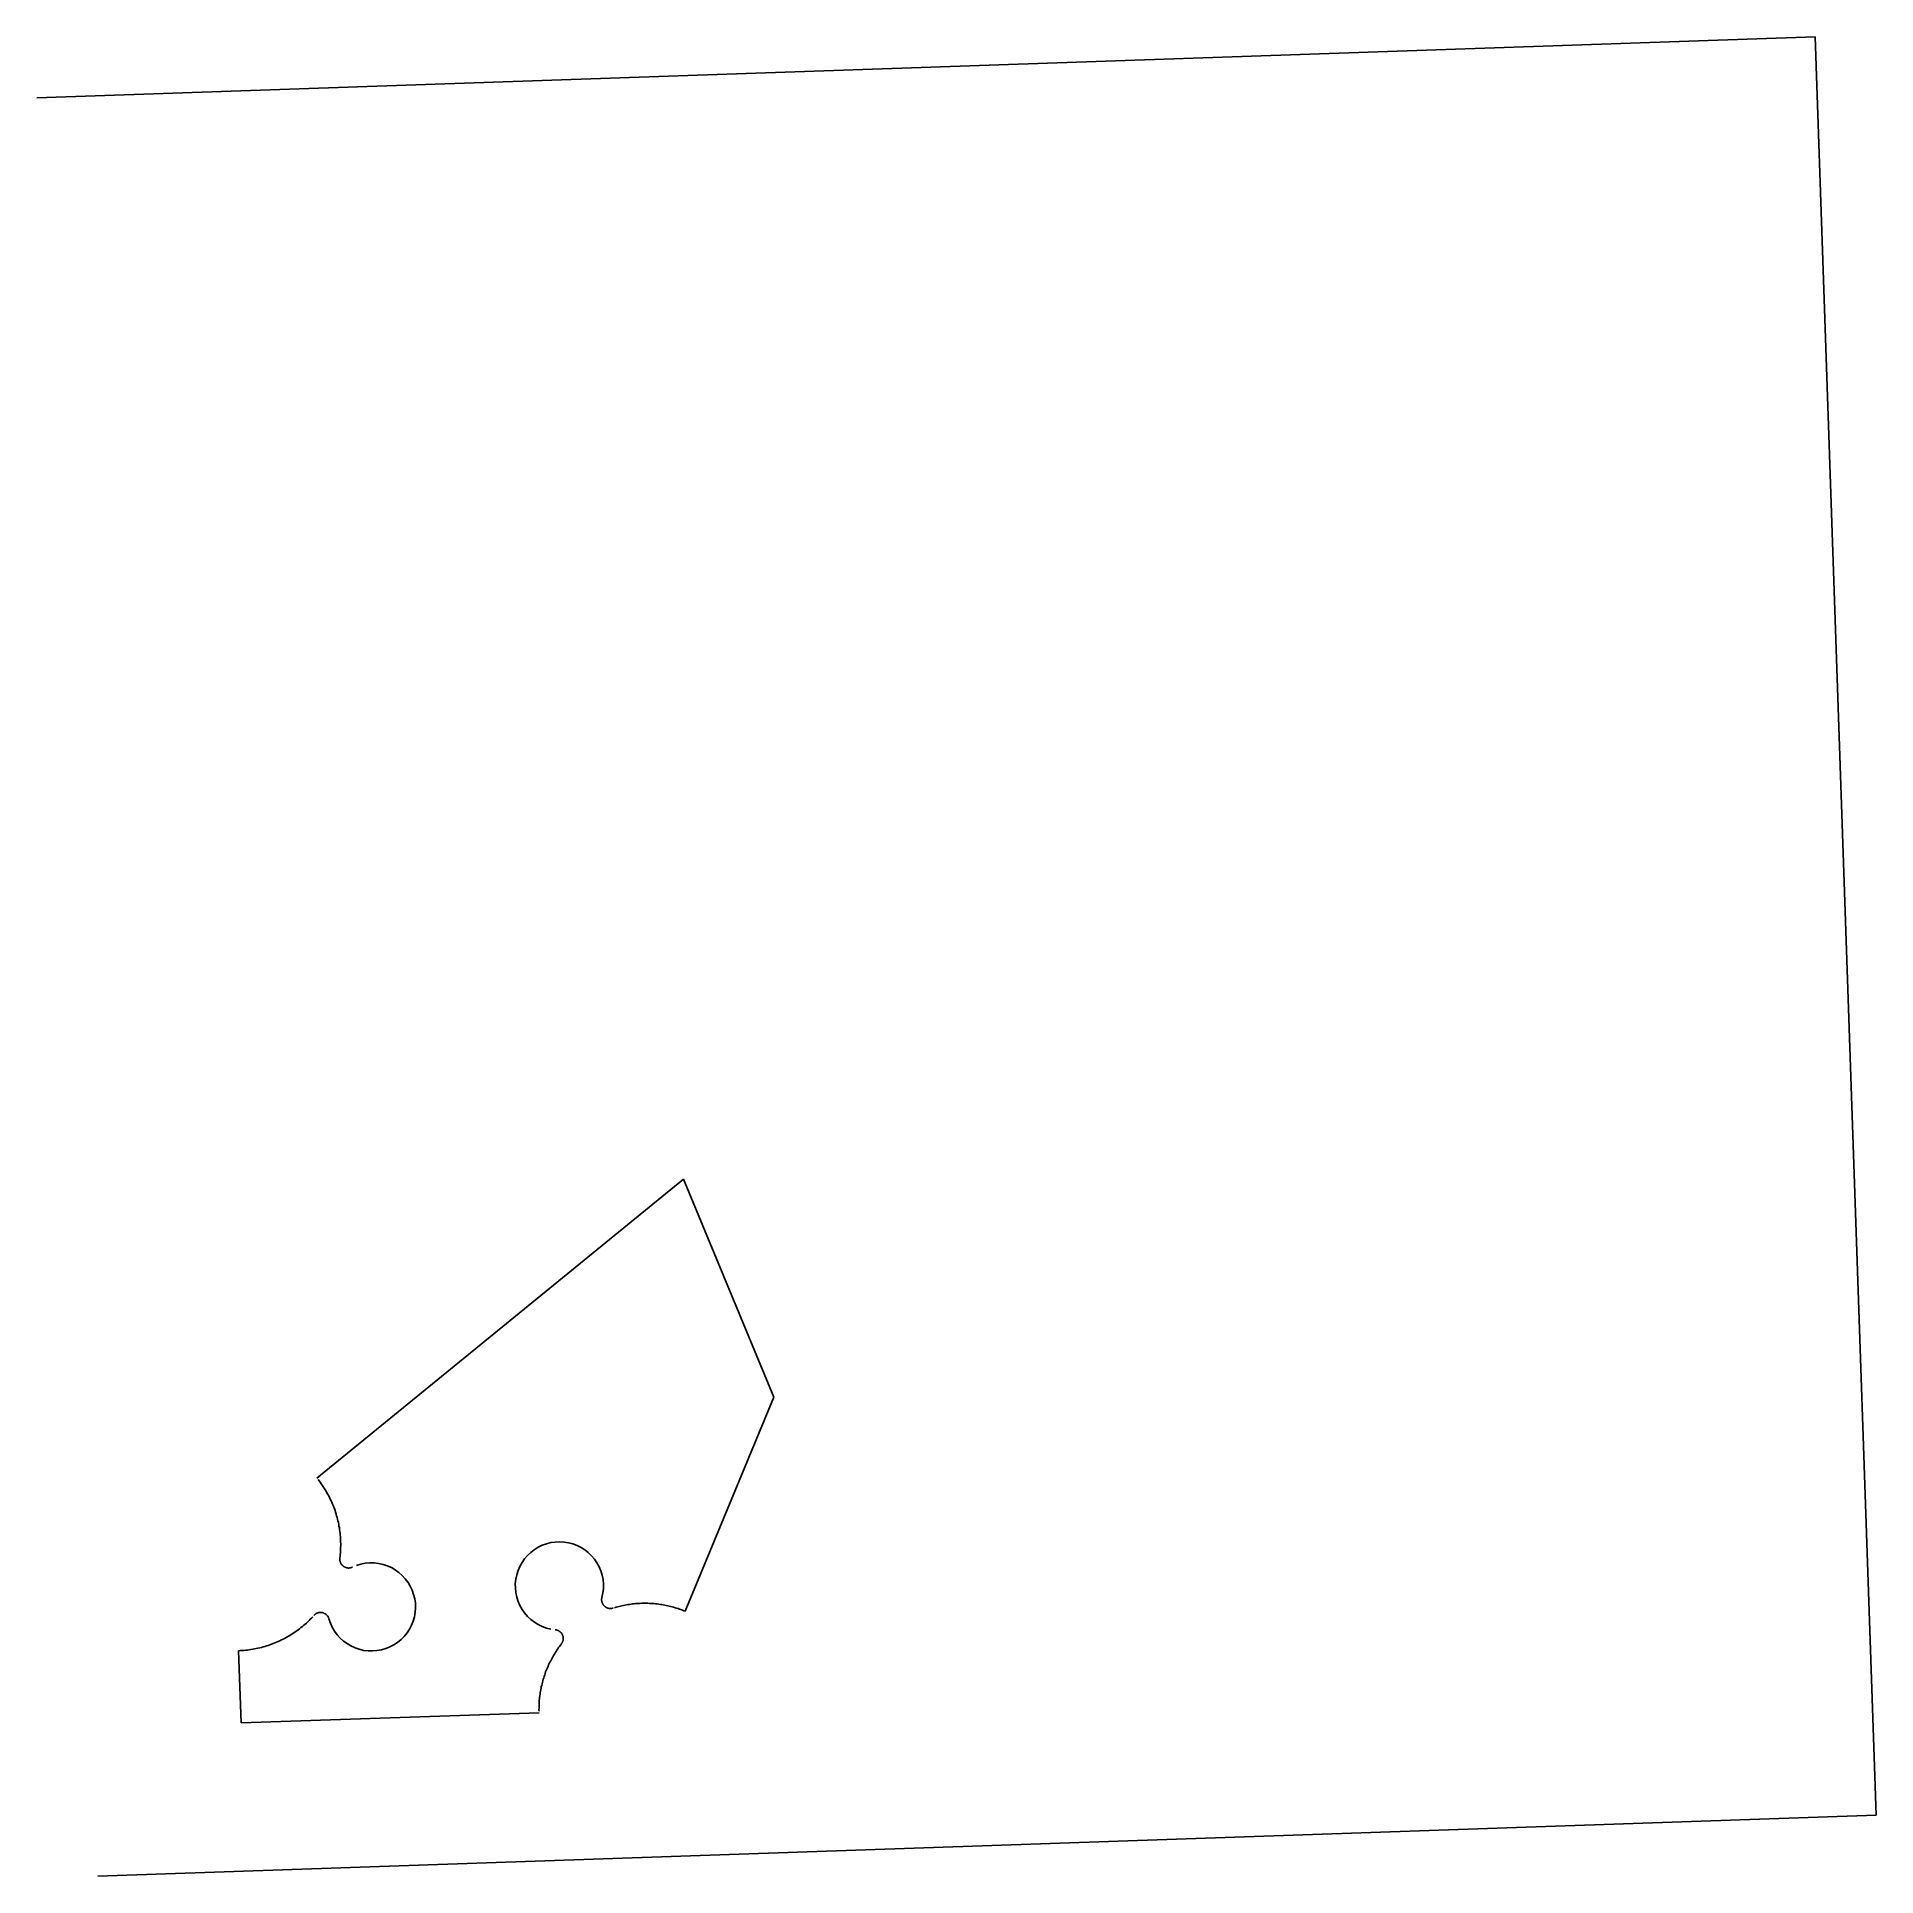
# Model space of a CAD drawing. Header units: metres. Extents: x -1.04 to 1.04, y -1.04 to 1.04.
import ezdxf

# ---------------------------------------------------------------- set-up
doc = ezdxf.new("R2010")
doc.units = ezdxf.units.M

msp = doc.modelspace()

# ---------------------------------------------------------------- linework, layer by layer
at = {"layer": 'Polygon'}
for p, q in [((0.9738, 1.0432), (-1.0432, 0.9738)), ((1.0432, -0.9738), (0.9738, 1.0432)), ((-0.3096, -0.2525), (-0.7254, -0.5916)), ((-0.2071, -0.5), (-0.3096, -0.2525)), ((-0.3076, -0.7427), (-0.2071, -0.5)), ((-0.7229, -0.5948), (-0.7242, -0.5932)), ((-0.7217, -0.5964), (-0.7229, -0.5948)), ((-0.7205, -0.5981), (-0.7217, -0.5964)), ((-0.7194, -0.5997), (-0.7205, -0.5981)), ((-0.7183, -0.6014), (-0.7194, -0.5997)), ((-0.7172, -0.6031), (-0.7183, -0.6014)), ((-0.7161, -0.6048), (-0.7172, -0.6031)), ((-0.7151, -0.6065), (-0.7161, -0.6048)), ((-0.714, -0.6083), (-0.7151, -0.6065)), ((-0.7131, -0.6101), (-0.714, -0.6083)), ((-0.7121, -0.6118), (-0.7131, -0.6101)), ((-0.7112, -0.6136), (-0.7121, -0.6118)), ((-0.7103, -0.6154), (-0.7112, -0.6136)), ((-0.7094, -0.6173), (-0.7103, -0.6154)), ((-0.7086, -0.6191), (-0.7094, -0.6173)), ((-0.7078, -0.621), (-0.7086, -0.6191)), ((-0.707, -0.6228), (-0.7078, -0.621)), ((-0.7063, -0.6247), (-0.707, -0.6228)), ((-0.7056, -0.6266), (-0.7063, -0.6247)), ((-0.7049, -0.6285), (-0.7056, -0.6266)), ((-0.7043, -0.6304), (-0.7049, -0.6285)), ((-0.7037, -0.6324), (-0.7043, -0.6304)), ((-0.7031, -0.6343), (-0.7037, -0.6324)), ((-0.7026, -0.6363), (-0.7031, -0.6343)), ((-0.7021, -0.6382), (-0.7026, -0.6363)), ((-0.7016, -0.6402), (-0.7021, -0.6382)), ((-0.7011, -0.6421), (-0.7016, -0.6402)), ((-0.7007, -0.6441), (-0.7011, -0.6421)), ((-0.7004, -0.6461), (-0.7007, -0.6441)), ((-0.7, -0.6481), (-0.7004, -0.6461)), ((-0.6997, -0.6501), (-0.7, -0.6481)), ((-0.6994, -0.6521), (-0.6997, -0.6501)), ((-0.6992, -0.6541), (-0.6994, -0.6521)), ((-0.699, -0.6561), (-0.6992, -0.6541)), ((-0.6988, -0.6581), (-0.699, -0.6561)), ((-0.6987, -0.6601), (-0.6988, -0.6581)), ((-0.6986, -0.6622), (-0.6987, -0.6601)), ((-0.6985, -0.6642), (-0.6986, -0.6622)), ((-0.6984, -0.6662), (-0.6985, -0.6642)), ((-0.6984, -0.6682), (-0.6984, -0.6662)), ((-0.4652, -0.6661), (-0.47, -0.6678)), ((-0.4603, -0.6648), (-0.4652, -0.6661)), ((-0.4553, -0.6641), (-0.4603, -0.6648)), ((-0.4502, -0.6638), (-0.4553, -0.6641)), ((-0.4451, -0.6641), (-0.4502, -0.6638)), ((-0.4401, -0.6649), (-0.4451, -0.6641)), ((-0.4352, -0.6662), (-0.4401, -0.6649)), ((-0.4304, -0.668), (-0.4352, -0.6662)), ((-0.6994, -0.6823), (-0.6991, -0.6803)), ((-0.6994, -0.6832), (-0.6994, -0.6828)), ((-0.6994, -0.6837), (-0.6994, -0.6832)), ((-0.6994, -0.6841), (-0.6994, -0.6837)), ((-0.6994, -0.6846), (-0.6994, -0.6841)), ((-0.6993, -0.685), (-0.6994, -0.6846)), ((-0.6993, -0.6854), (-0.6993, -0.685)), ((-0.6992, -0.6859), (-0.6993, -0.6854)), ((-0.6991, -0.6863), (-0.6992, -0.6859)), ((-0.6991, -0.6803), (-0.6989, -0.6783)), ((-0.6989, -0.6867), (-0.6991, -0.6863)), ((-0.6989, -0.6783), (-0.6988, -0.6763)), ((-0.6988, -0.6871), (-0.6989, -0.6867)), ((-0.6988, -0.6763), (-0.6986, -0.6743)), ((-0.6986, -0.6876), (-0.6988, -0.6871)), ((-0.6986, -0.6743), (-0.6985, -0.6723)), ((-0.6984, -0.688), (-0.6986, -0.6876)), ((-0.6985, -0.6702), (-0.6984, -0.6682)), ((-0.6985, -0.6723), (-0.6985, -0.6702)), ((-0.6982, -0.6884), (-0.6984, -0.688)), ((-0.698, -0.6887), (-0.6982, -0.6884)), ((-0.6706, -0.6882), (-0.6756, -0.6892)), ((-0.6655, -0.6878), (-0.6706, -0.6882)), ((-0.6604, -0.6878), (-0.6655, -0.6878)), ((-0.6554, -0.6884), (-0.6604, -0.6878)), ((-0.6504, -0.6895), (-0.6554, -0.6884)), ((-0.4928, -0.6874), (-0.4953, -0.6918)), ((-0.4899, -0.6832), (-0.4928, -0.6874)), ((-0.4866, -0.6794), (-0.4899, -0.6832)), ((-0.4829, -0.6759), (-0.4866, -0.6794)), ((-0.4789, -0.6728), (-0.4829, -0.6759)), ((-0.4746, -0.6701), (-0.4789, -0.6728)), ((-0.47, -0.6678), (-0.4746, -0.6701)), ((-0.4259, -0.6703), (-0.4304, -0.668)), ((-0.4216, -0.673), (-0.4259, -0.6703)), ((-0.4176, -0.6761), (-0.4216, -0.673)), ((-0.4139, -0.6797), (-0.4176, -0.6761)), ((-0.4106, -0.6835), (-0.4139, -0.6797)), ((-0.4078, -0.6877), (-0.4106, -0.6835)), ((-0.4053, -0.6922), (-0.4078, -0.6877)), ((-0.6978, -0.6891), (-0.698, -0.6887)), ((-0.6975, -0.6895), (-0.6978, -0.6891)), ((-0.6972, -0.6898), (-0.6975, -0.6895)), ((-0.6969, -0.6902), (-0.6972, -0.6898)), ((-0.6966, -0.6905), (-0.6969, -0.6902)), ((-0.6963, -0.6908), (-0.6966, -0.6905)), ((-0.696, -0.6911), (-0.6963, -0.6908)), ((-0.6956, -0.6914), (-0.696, -0.6911)), ((-0.6953, -0.6917), (-0.6956, -0.6914)), ((-0.6949, -0.6919), (-0.6953, -0.6917)), ((-0.6945, -0.6922), (-0.6949, -0.6919)), ((-0.6942, -0.6924), (-0.6945, -0.6922)), ((-0.6938, -0.6926), (-0.6942, -0.6924)), ((-0.6934, -0.6928), (-0.6938, -0.6926)), ((-0.6929, -0.6929), (-0.6934, -0.6928)), ((-0.6925, -0.6931), (-0.6929, -0.6929)), ((-0.6921, -0.6932), (-0.6925, -0.6931)), ((-0.6917, -0.6933), (-0.6921, -0.6932)), ((-0.6912, -0.6934), (-0.6917, -0.6933)), ((-0.6908, -0.6935), (-0.6912, -0.6934)), ((-0.6903, -0.6935), (-0.6908, -0.6935)), ((-0.6899, -0.6936), (-0.6903, -0.6935)), ((-0.6895, -0.6936), (-0.6899, -0.6936)), ((-0.689, -0.6936), (-0.6895, -0.6936)), ((-0.6886, -0.6935), (-0.689, -0.6936)), ((-0.6881, -0.6935), (-0.6886, -0.6935)), ((-0.6877, -0.6934), (-0.6881, -0.6935)), ((-0.6872, -0.6933), (-0.6877, -0.6934)), ((-0.6868, -0.6932), (-0.6872, -0.6933)), ((-0.6864, -0.6931), (-0.6868, -0.6932)), ((-0.686, -0.6929), (-0.6864, -0.6931)), ((-0.6855, -0.6928), (-0.686, -0.6929)), ((-0.6851, -0.6926), (-0.6855, -0.6928)), ((-0.6756, -0.6892), (-0.6804, -0.6906)), ((-0.6456, -0.6911), (-0.6504, -0.6895)), ((-0.6409, -0.6932), (-0.6456, -0.6911)), ((-0.6365, -0.6957), (-0.6409, -0.6932)), ((-0.6324, -0.6987), (-0.6365, -0.6957)), ((-0.6286, -0.7021), (-0.6324, -0.6987)), ((-0.6252, -0.7058), (-0.6286, -0.7021)), ((-0.6221, -0.7099), (-0.6252, -0.7058)), ((-0.4998, -0.7063), (-0.5004, -0.7114)), ((-0.4988, -0.7014), (-0.4998, -0.7063)), ((-0.4973, -0.6965), (-0.4988, -0.7014)), ((-0.4953, -0.6918), (-0.4973, -0.6965)), ((-0.4034, -0.6969), (-0.4053, -0.6922)), ((-0.4019, -0.7018), (-0.4034, -0.6969)), ((-0.4009, -0.7067), (-0.4019, -0.7018)), ((-0.4005, -0.7118), (-0.4009, -0.7067)), ((-0.6195, -0.7142), (-0.6221, -0.7099)), ((-0.6174, -0.7188), (-0.6195, -0.7142)), ((-0.6157, -0.7236), (-0.6174, -0.7188)), ((-0.6145, -0.7286), (-0.6157, -0.7236)), ((-0.6138, -0.7336), (-0.6145, -0.7286)), ((-0.5004, -0.7114), (-0.5003, -0.7165)), ((-0.5003, -0.7165), (-0.4998, -0.7215)), ((-0.4998, -0.7215), (-0.4988, -0.7265)), ((-0.4988, -0.7265), (-0.4972, -0.7314)), ((-0.4025, -0.7287), (-0.4024, -0.7282)), ((-0.4025, -0.7291), (-0.4025, -0.7287)), ((-0.4025, -0.7296), (-0.4025, -0.7291)), ((-0.4025, -0.73), (-0.4025, -0.7296)), ((-0.4025, -0.7304), (-0.4025, -0.73)), ((-0.4024, -0.7282), (-0.4023, -0.7278)), ((-0.4023, -0.7278), (-0.4023, -0.7273)), ((-0.4022, -0.7269), (-0.4011, -0.7219)), ((-0.4011, -0.7219), (-0.4005, -0.7169)), ((-0.4005, -0.7169), (-0.4005, -0.7118)), ((-0.733, -0.7517), (-0.7316, -0.7503)), ((-0.7316, -0.7503), (-0.7302, -0.7488)), ((-0.7289, -0.7473), (-0.7286, -0.747)), ((-0.7286, -0.747), (-0.7282, -0.7467)), ((-0.7282, -0.7467), (-0.7279, -0.7464)), ((-0.7279, -0.7464), (-0.7276, -0.7461)), ((-0.7276, -0.7461), (-0.7272, -0.7458)), ((-0.7272, -0.7458), (-0.7268, -0.7456)), ((-0.7268, -0.7456), (-0.7265, -0.7454)), ((-0.7265, -0.7454), (-0.7261, -0.7451)), ((-0.7261, -0.7451), (-0.7257, -0.7449)), ((-0.7257, -0.7449), (-0.7253, -0.7448)), ((-0.7253, -0.7448), (-0.7249, -0.7446)), ((-0.7249, -0.7446), (-0.7244, -0.7444)), ((-0.7244, -0.7444), (-0.724, -0.7443)), ((-0.724, -0.7443), (-0.7236, -0.7442)), ((-0.7236, -0.7442), (-0.7231, -0.7441)), ((-0.7231, -0.7441), (-0.7227, -0.7441)), ((-0.7227, -0.7441), (-0.7222, -0.744)), ((-0.7222, -0.744), (-0.7218, -0.744)), ((-0.7218, -0.744), (-0.7214, -0.744)), ((-0.7214, -0.744), (-0.7209, -0.744)), ((-0.7209, -0.744), (-0.7205, -0.744)), ((-0.7205, -0.744), (-0.72, -0.7441)), ((-0.72, -0.7441), (-0.7196, -0.7441)), ((-0.7196, -0.7441), (-0.7192, -0.7442)), ((-0.7192, -0.7442), (-0.7187, -0.7443)), ((-0.7187, -0.7443), (-0.7183, -0.7445)), ((-0.7183, -0.7445), (-0.7179, -0.7446)), ((-0.7179, -0.7446), (-0.7175, -0.7448)), ((-0.7175, -0.7448), (-0.7171, -0.745)), ((-0.7171, -0.745), (-0.7167, -0.7452)), ((-0.7167, -0.7452), (-0.7163, -0.7454)), ((-0.7163, -0.7454), (-0.7159, -0.7456)), ((-0.7159, -0.7456), (-0.7155, -0.7459)), ((-0.7155, -0.7459), (-0.7152, -0.7462)), ((-0.7152, -0.7462), (-0.7148, -0.7464)), ((-0.7148, -0.7464), (-0.7145, -0.7467)), ((-0.7145, -0.7467), (-0.7142, -0.7471)), ((-0.7142, -0.7471), (-0.7139, -0.7474)), ((-0.7139, -0.7474), (-0.7136, -0.7477)), ((-0.7136, -0.7477), (-0.7133, -0.7481)), ((-0.7133, -0.7481), (-0.7131, -0.7484)), ((-0.7131, -0.7484), (-0.7128, -0.7488)), ((-0.7128, -0.7488), (-0.7126, -0.7492)), ((-0.7126, -0.7492), (-0.7124, -0.7496)), ((-0.7124, -0.7496), (-0.7122, -0.75)), ((-0.7122, -0.75), (-0.7121, -0.7504)), ((-0.7121, -0.7504), (-0.7119, -0.7508)), ((-0.6162, -0.7537), (-0.6149, -0.7488)), ((-0.6149, -0.7488), (-0.614, -0.7438)), ((-0.614, -0.7438), (-0.6136, -0.7387)), ((-0.6136, -0.7387), (-0.6138, -0.7336)), ((-0.4972, -0.7314), (-0.4952, -0.736)), ((-0.4952, -0.736), (-0.4927, -0.7405)), ((-0.4927, -0.7405), (-0.4898, -0.7446)), ((-0.4898, -0.7446), (-0.4865, -0.7485)), ((-0.4865, -0.7485), (-0.4828, -0.752)), ((-0.4024, -0.7309), (-0.4025, -0.7304)), ((-0.4023, -0.7313), (-0.4024, -0.7309)), ((-0.4022, -0.7318), (-0.4023, -0.7313)), ((-0.4021, -0.7322), (-0.4022, -0.7318)), ((-0.402, -0.7326), (-0.4021, -0.7322)), ((-0.4019, -0.733), (-0.402, -0.7326)), ((-0.4017, -0.7335), (-0.4019, -0.733)), ((-0.4015, -0.7339), (-0.4017, -0.7335)), ((-0.4013, -0.7343), (-0.4015, -0.7339)), ((-0.4011, -0.7346), (-0.4013, -0.7343)), ((-0.4009, -0.735), (-0.4011, -0.7346)), ((-0.4006, -0.7354), (-0.4009, -0.735)), ((-0.4003, -0.7357), (-0.4006, -0.7354)), ((-0.4, -0.7361), (-0.4003, -0.7357)), ((-0.3997, -0.7364), (-0.4, -0.7361)), ((-0.3994, -0.7367), (-0.3997, -0.7364)), ((-0.3991, -0.737), (-0.3994, -0.7367)), ((-0.3988, -0.7373), (-0.3991, -0.737)), ((-0.3984, -0.7376), (-0.3988, -0.7373)), ((-0.398, -0.7378), (-0.3984, -0.7376)), ((-0.3977, -0.7381), (-0.398, -0.7378)), ((-0.3973, -0.7383), (-0.3977, -0.7381)), ((-0.3969, -0.7385), (-0.3973, -0.7383)), ((-0.3965, -0.7387), (-0.3969, -0.7385)), ((-0.3961, -0.7389), (-0.3965, -0.7387)), ((-0.3956, -0.739), (-0.3961, -0.7389)), ((-0.3952, -0.7391), (-0.3956, -0.739)), ((-0.3948, -0.7393), (-0.3952, -0.7391)), ((-0.3943, -0.7394), (-0.3948, -0.7393)), ((-0.3939, -0.7394), (-0.3943, -0.7394)), ((-0.3935, -0.7395), (-0.3939, -0.7394)), ((-0.393, -0.7395), (-0.3935, -0.7395)), ((-0.3926, -0.7395), (-0.393, -0.7395)), ((-0.3921, -0.7395), (-0.3926, -0.7395)), ((-0.3917, -0.7395), (-0.3921, -0.7395)), ((-0.3912, -0.7394), (-0.3917, -0.7395)), ((-0.3908, -0.7394), (-0.3912, -0.7394)), ((-0.3904, -0.7393), (-0.3908, -0.7394)), ((-0.3899, -0.7392), (-0.3904, -0.7393)), ((-0.3895, -0.7391), (-0.3899, -0.7392)), ((-0.3862, -0.7381), (-0.3878, -0.7386)), ((-0.3845, -0.7376), (-0.3862, -0.7381)), ((-0.3828, -0.7372), (-0.3845, -0.7376)), ((-0.3811, -0.7368), (-0.3828, -0.7372)), ((-0.3794, -0.7364), (-0.3811, -0.7368)), ((-0.3777, -0.736), (-0.3794, -0.7364)), ((-0.376, -0.7357), (-0.3777, -0.736)), ((-0.3743, -0.7354), (-0.376, -0.7357)), ((-0.3726, -0.7351), (-0.3743, -0.7354)), ((-0.3708, -0.7348), (-0.3726, -0.7351)), ((-0.3691, -0.7346), (-0.3708, -0.7348)), ((-0.3674, -0.7344), (-0.3691, -0.7346)), ((-0.3657, -0.7342), (-0.3674, -0.7344)), ((-0.3639, -0.734), (-0.3657, -0.7342)), ((-0.3622, -0.7339), (-0.3639, -0.734)), ((-0.3604, -0.7338), (-0.3622, -0.7339)), ((-0.3587, -0.7337), (-0.3604, -0.7338)), ((-0.357, -0.7336), (-0.3587, -0.7337)), ((-0.3552, -0.7336), (-0.357, -0.7336)), ((-0.3535, -0.7336), (-0.3552, -0.7336)), ((-0.3517, -0.7336), (-0.3535, -0.7336)), ((-0.35, -0.7336), (-0.3517, -0.7336)), ((-0.3482, -0.7337), (-0.35, -0.7336)), ((-0.3465, -0.7338), (-0.3482, -0.7337)), ((-0.3448, -0.7339), (-0.3465, -0.7338)), ((-0.343, -0.734), (-0.3448, -0.7339)), ((-0.3413, -0.7342), (-0.343, -0.734)), ((-0.3396, -0.7344), (-0.3413, -0.7342)), ((-0.3378, -0.7346), (-0.3396, -0.7344)), ((-0.3361, -0.7348), (-0.3378, -0.7346)), ((-0.3344, -0.7351), (-0.3361, -0.7348)), ((-0.3327, -0.7354), (-0.3344, -0.7351)), ((-0.331, -0.7357), (-0.3327, -0.7354)), ((-0.3293, -0.736), (-0.331, -0.7357)), ((-0.3275, -0.7364), (-0.3293, -0.736)), ((-0.3258, -0.7368), (-0.3275, -0.7364)), ((-0.3242, -0.7372), (-0.3258, -0.7368)), ((-0.3225, -0.7376), (-0.3242, -0.7372)), ((-0.3208, -0.7381), (-0.3225, -0.7376)), ((-0.3191, -0.7386), (-0.3208, -0.7381)), ((-0.3175, -0.7391), (-0.3191, -0.7386)), ((-0.3158, -0.7396), (-0.3175, -0.7391)), ((-0.3141, -0.7402), (-0.3158, -0.7396)), ((-0.3125, -0.7408), (-0.3141, -0.7402)), ((-0.3109, -0.7414), (-0.3125, -0.7408)), ((-0.3092, -0.742), (-0.3109, -0.7414)), ((-0.3076, -0.7427), (-0.3092, -0.742)), ((-0.7603, -0.7724), (-0.7585, -0.7714)), ((-0.7585, -0.7714), (-0.7568, -0.7704)), ((-0.7568, -0.7704), (-0.7551, -0.7694)), ((-0.7551, -0.7694), (-0.7534, -0.7683)), ((-0.7534, -0.7683), (-0.7517, -0.7672)), ((-0.7517, -0.7672), (-0.75, -0.766)), ((-0.75, -0.766), (-0.7483, -0.7649)), ((-0.7483, -0.7649), (-0.7467, -0.7637)), ((-0.7467, -0.7637), (-0.7451, -0.7625)), ((-0.7451, -0.7625), (-0.7435, -0.7612)), ((-0.7435, -0.7612), (-0.7419, -0.7599)), ((-0.7419, -0.7599), (-0.7404, -0.7586)), ((-0.7404, -0.7586), (-0.7389, -0.7573)), ((-0.7389, -0.7573), (-0.7374, -0.756)), ((-0.7374, -0.756), (-0.7359, -0.7546)), ((-0.7359, -0.7546), (-0.7344, -0.7532)), ((-0.7344, -0.7532), (-0.733, -0.7517)), ((-0.7118, -0.7513), (-0.7102, -0.7561)), ((-0.7102, -0.7561), (-0.708, -0.7607)), ((-0.708, -0.7607), (-0.7055, -0.7651)), ((-0.7055, -0.7651), (-0.7025, -0.7692)), ((-0.7025, -0.7692), (-0.6991, -0.773)), ((-0.63, -0.7747), (-0.6264, -0.7711)), ((-0.6264, -0.7711), (-0.6232, -0.7672)), ((-0.6232, -0.7672), (-0.6204, -0.7629)), ((-0.6204, -0.7629), (-0.6181, -0.7584)), ((-0.6181, -0.7584), (-0.6162, -0.7537)), ((-0.4828, -0.752), (-0.4788, -0.755)), ((-0.4788, -0.755), (-0.4744, -0.7577)), ((-0.4744, -0.7577), (-0.4698, -0.7599)), ((-0.4698, -0.7599), (-0.4651, -0.7617)), ((-0.4651, -0.7617), (-0.4601, -0.7629)), ((-0.4551, -0.7636), (-0.4547, -0.7637)), ((-0.4547, -0.7637), (-0.4542, -0.7638)), ((-0.4542, -0.7638), (-0.4538, -0.7638)), ((-0.4538, -0.7638), (-0.4534, -0.764)), ((-0.4534, -0.764), (-0.4529, -0.7641)), ((-0.4529, -0.7641), (-0.4525, -0.7642)), ((-0.4525, -0.7642), (-0.4521, -0.7644)), ((-0.4521, -0.7644), (-0.4517, -0.7646)), ((-0.4517, -0.7646), (-0.4513, -0.7648)), ((-0.4513, -0.7648), (-0.4509, -0.765)), ((-0.4509, -0.765), (-0.4505, -0.7652)), ((-0.4505, -0.7652), (-0.4502, -0.7655)), ((-0.4502, -0.7655), (-0.4498, -0.7658)), ((-0.4498, -0.7658), (-0.4495, -0.7661)), ((-0.4495, -0.7661), (-0.4491, -0.7664)), ((-0.4491, -0.7664), (-0.4488, -0.7667)), ((-0.4488, -0.7667), (-0.4485, -0.767)), ((-0.4485, -0.767), (-0.4482, -0.7673)), ((-0.4482, -0.7673), (-0.448, -0.7677)), ((-0.448, -0.7677), (-0.4477, -0.7681)), ((-0.4477, -0.7681), (-0.4475, -0.7684)), ((-0.4475, -0.7684), (-0.4473, -0.7688)), ((-0.4473, -0.7688), (-0.447, -0.7692)), ((-0.447, -0.7692), (-0.4469, -0.7696)), ((-0.4469, -0.7696), (-0.4467, -0.77)), ((-0.4467, -0.77), (-0.4465, -0.7705)), ((-0.4465, -0.7705), (-0.4464, -0.7709)), ((-0.4464, -0.7709), (-0.4463, -0.7713)), ((-0.4463, -0.7713), (-0.4462, -0.7718)), ((-0.4462, -0.7718), (-0.4461, -0.7722)), ((-0.8143, -0.7874), (-0.8123, -0.7873)), ((-0.8143, -0.7874), (-0.8115, -0.8693)), ((-0.8123, -0.7873), (-0.8103, -0.7872)), ((-0.8103, -0.7872), (-0.8083, -0.787)), ((-0.8083, -0.787), (-0.8062, -0.7868)), ((-0.8062, -0.7868), (-0.8042, -0.7866)), ((-0.8042, -0.7866), (-0.8022, -0.7864)), ((-0.8022, -0.7864), (-0.8002, -0.7861)), ((-0.8002, -0.7861), (-0.7982, -0.7858)), ((-0.7982, -0.7858), (-0.7963, -0.7854)), ((-0.7963, -0.7854), (-0.7943, -0.785)), ((-0.7943, -0.785), (-0.7923, -0.7846)), ((-0.7923, -0.7846), (-0.7903, -0.7841)), ((-0.7903, -0.7841), (-0.7884, -0.7836)), ((-0.7884, -0.7836), (-0.7864, -0.7831)), ((-0.7864, -0.7831), (-0.7845, -0.7826)), ((-0.7845, -0.7826), (-0.7825, -0.782)), ((-0.7825, -0.782), (-0.7806, -0.7814)), ((-0.7806, -0.7814), (-0.7787, -0.7807)), ((-0.7787, -0.7807), (-0.7768, -0.78)), ((-0.7768, -0.78), (-0.7749, -0.7793)), ((-0.7749, -0.7793), (-0.773, -0.7785)), ((-0.773, -0.7785), (-0.7712, -0.7778)), ((-0.7712, -0.7778), (-0.7693, -0.777)), ((-0.7693, -0.777), (-0.7675, -0.7761)), ((-0.7675, -0.7761), (-0.7657, -0.7752)), ((-0.7657, -0.7752), (-0.7639, -0.7743)), ((-0.7639, -0.7743), (-0.7621, -0.7734)), ((-0.7621, -0.7734), (-0.7603, -0.7724)), ((-0.6991, -0.773), (-0.6953, -0.7764)), ((-0.6953, -0.7764), (-0.6912, -0.7794)), ((-0.6912, -0.7794), (-0.6869, -0.782)), ((-0.6869, -0.782), (-0.6822, -0.7842)), ((-0.6822, -0.7842), (-0.6774, -0.7858)), ((-0.6774, -0.7858), (-0.6725, -0.787)), ((-0.6725, -0.787), (-0.6674, -0.7876)), ((-0.6674, -0.7876), (-0.6624, -0.7877)), ((-0.6624, -0.7877), (-0.6573, -0.7873)), ((-0.6573, -0.7873), (-0.6523, -0.7864)), ((-0.6523, -0.7864), (-0.6474, -0.785)), ((-0.6474, -0.785), (-0.6427, -0.7831)), ((-0.6427, -0.7831), (-0.6382, -0.7808)), ((-0.6382, -0.7808), (-0.6339, -0.778)), ((-0.6339, -0.778), (-0.63, -0.7747)), ((-0.457, -0.7927), (-0.4578, -0.7942)), ((-0.4561, -0.7912), (-0.457, -0.7927)), ((-0.4552, -0.7897), (-0.4561, -0.7912)), ((-0.4542, -0.7882), (-0.4552, -0.7897)), ((-0.4533, -0.7868), (-0.4542, -0.7882)), ((-0.4523, -0.7854), (-0.4533, -0.7868)), ((-0.4513, -0.7839), (-0.4523, -0.7854)), ((-0.4503, -0.7825), (-0.4513, -0.7839)), ((-0.4492, -0.7811), (-0.4503, -0.7825)), ((-0.4482, -0.7797), (-0.4492, -0.7811)), ((-0.4476, -0.779), (-0.4479, -0.7794)), ((-0.4474, -0.7786), (-0.4476, -0.779)), ((-0.4472, -0.7782), (-0.4474, -0.7786)), ((-0.447, -0.7778), (-0.4472, -0.7782)), ((-0.4468, -0.7774), (-0.447, -0.7778)), ((-0.4467, -0.777), (-0.4468, -0.7774)), ((-0.4465, -0.7766), (-0.4467, -0.777)), ((-0.4464, -0.7762), (-0.4465, -0.7766)), ((-0.4463, -0.7757), (-0.4464, -0.7762)), ((-0.4462, -0.7753), (-0.4463, -0.7757)), ((-0.4461, -0.7749), (-0.4462, -0.7753)), ((-0.4461, -0.7722), (-0.4461, -0.7726)), ((-0.4461, -0.7726), (-0.4461, -0.7731)), ((-0.4461, -0.7731), (-0.446, -0.7735)), ((-0.446, -0.7735), (-0.4461, -0.774)), ((-0.4461, -0.774), (-0.4461, -0.7744)), ((-0.4461, -0.7744), (-0.4461, -0.7749)), ((-0.4666, -0.8132), (-0.4671, -0.8148)), ((-0.466, -0.8115), (-0.4666, -0.8132)), ((-0.4653, -0.8099), (-0.466, -0.8115)), ((-0.4647, -0.8083), (-0.4653, -0.8099)), ((-0.464, -0.8067), (-0.4647, -0.8083)), ((-0.4633, -0.8051), (-0.464, -0.8067)), ((-0.4626, -0.8035), (-0.4633, -0.8051)), ((-0.4619, -0.8019), (-0.4626, -0.8035)), ((-0.4611, -0.8004), (-0.4619, -0.8019)), ((-0.4603, -0.7988), (-0.4611, -0.8004)), ((-0.4595, -0.7973), (-0.4603, -0.7988)), ((-0.4587, -0.7957), (-0.4595, -0.7973)), ((-0.4578, -0.7942), (-0.4587, -0.7957)), ((-0.4718, -0.8334), (-0.4721, -0.8351)), ((-0.4715, -0.8317), (-0.4718, -0.8334)), ((-0.4712, -0.83), (-0.4715, -0.8317)), ((-0.4709, -0.8282), (-0.4712, -0.83)), ((-0.4705, -0.8265), (-0.4709, -0.8282)), ((-0.4701, -0.8249), (-0.4705, -0.8265)), ((-0.4696, -0.8232), (-0.4701, -0.8249)), ((-0.4692, -0.8215), (-0.4696, -0.8232)), ((-0.4687, -0.8198), (-0.4692, -0.8215)), ((-0.4682, -0.8181), (-0.4687, -0.8198)), ((-0.4677, -0.8165), (-0.4682, -0.8181)), ((-0.4671, -0.8148), (-0.4677, -0.8165)), ((-0.4735, -0.8525), (-0.4736, -0.8542)), ((-0.4736, -0.8542), (-0.4735, -0.8559)), ((-0.4734, -0.8472), (-0.4735, -0.849)), ((-0.4735, -0.849), (-0.4735, -0.8507)), ((-0.4735, -0.8507), (-0.4735, -0.8525)), ((-0.4733, -0.8455), (-0.4734, -0.8472)), ((-0.4732, -0.8438), (-0.4733, -0.8455)), ((-0.473, -0.842), (-0.4732, -0.8438)), ((-0.4728, -0.8403), (-0.473, -0.842)), ((-0.4726, -0.8386), (-0.4728, -0.8403)), ((-0.4724, -0.8368), (-0.4726, -0.8386)), ((-0.4721, -0.8351), (-0.4724, -0.8368)), ((-0.8115, -0.8693), (-0.4735, -0.8577)), ((-0.9738, -1.0432), (1.0432, -0.9738))]:
    msp.add_line(p, q, dxfattribs=at)

doc.saveas('drawing.dxf')
